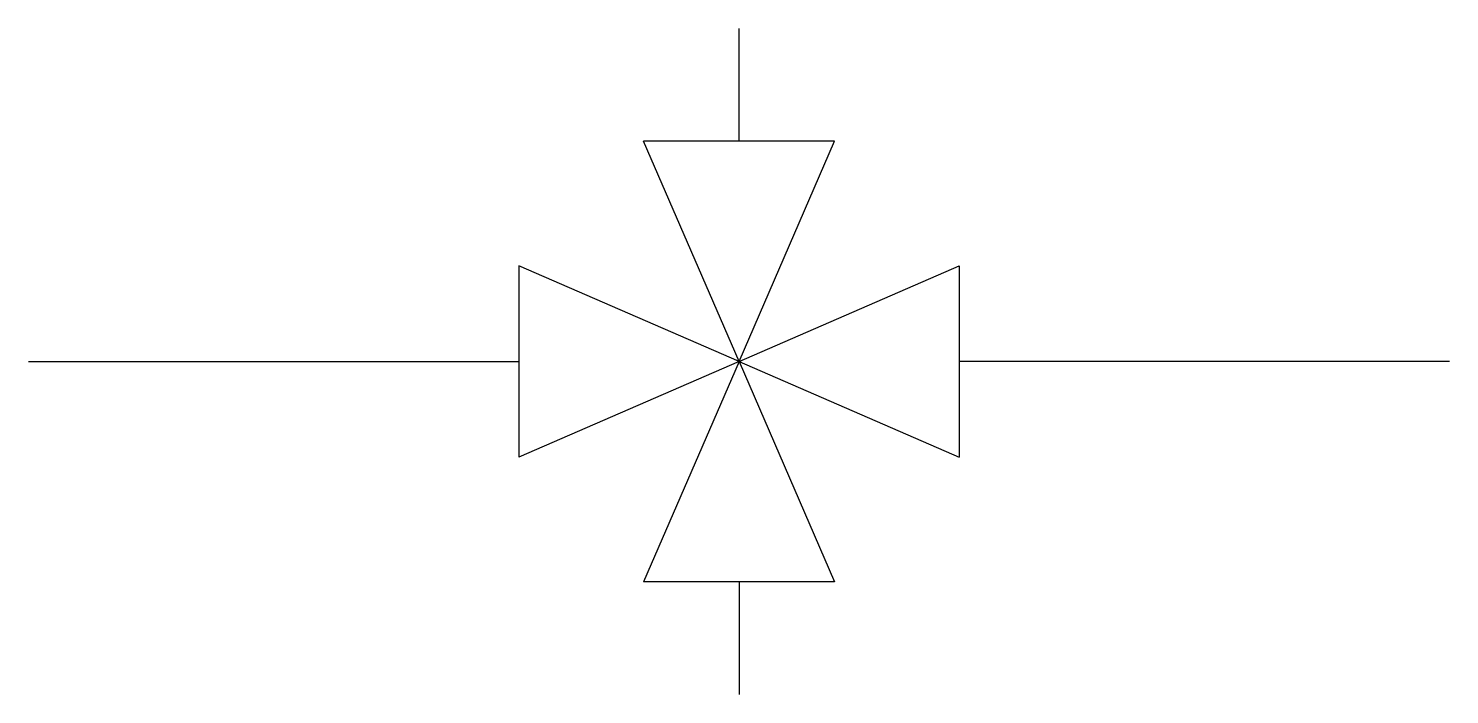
# Model space of a CAD drawing. Header units: metres. Extents: x 66142 to 68828, y -111018 to -109759.
import ezdxf

# ---------------------------------------------------------------- set-up
doc = ezdxf.new("R2010")
doc.units = ezdxf.units.M
doc.layers.add('DET1', color=1, linetype='Continuous')
doc.layers.add('G', color=3, linetype='Continuous')

msp = doc.modelspace()

# ---------------------------------------------------------------- linework, layer by layer
at = {"layer": 'DET1'}
for p, q in [((67485.03, -109971.84), (67485.03, -109758.81)), ((67485.03, -110388.26), (67304.29, -109971.84)), ((67665.77, -109971.84), (67304.29, -109971.84)), ((67485.03, -110388.26), (67665.77, -109971.84)), ((67485.03, -110388.26), (67068.61, -110207.52)), ((67068.61, -110207.52), (67068.61, -110569)), ((67485.03, -110388.26), (67901.45, -110207.52)), ((67901.45, -110207.52), (67901.45, -110569)), ((67485.03, -110388.26), (67068.61, -110569)), ((67485.03, -110388.26), (67304.29, -110804.68)), ((67485.03, -110388.26), (67901.45, -110569)), ((67485.03, -110388.26), (67665.77, -110804.68)), ((67665.77, -110804.68), (67304.29, -110804.68)), ((67485.03, -110804.68), (67485.03, -111017.71))]:
    msp.add_line(p, q, dxfattribs=at)
at = {"layer": 'G'}
for p, q in [((66141.57, -110388.26), (67068.61, -110388.26)), ((68828.49, -110388.26), (67901.45, -110388.26))]:
    msp.add_line(p, q, dxfattribs=at)

doc.saveas('drawing.dxf')
